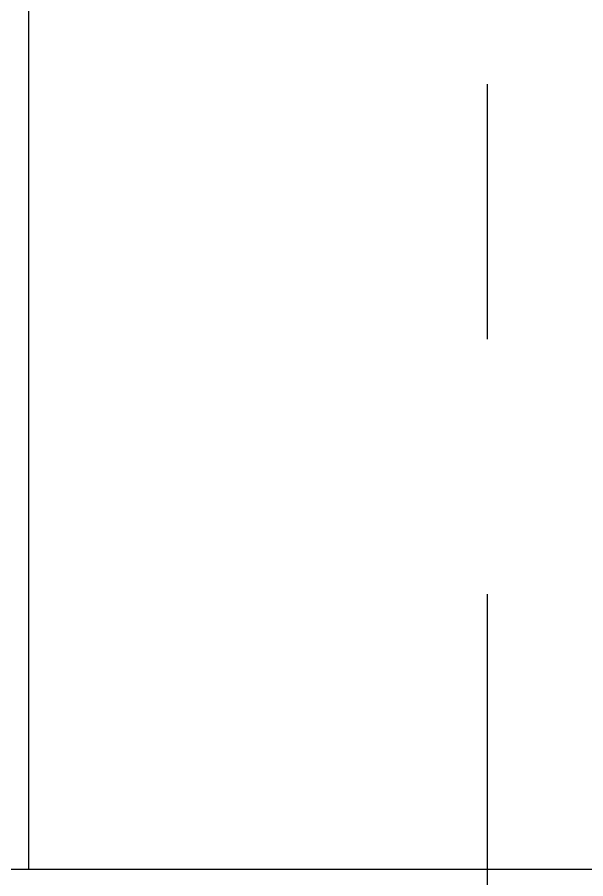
# Model space of a CAD drawing. Header units: millimetres. Extents: x 434053 to 1059003, y -2417481 to 936527.
# Drawn here: x 641609 to 642166, y -2231025 to -2230181 of the extents above; entities that cross this region are included whole.
import ezdxf

# ---------------------------------------------------------------- set-up
doc = ezdxf.new("R2010")
doc.units = ezdxf.units.MM
doc.header["$LTSCALE"] = 1000
doc.header["$MEASUREMENT"] = 0
doc.linetypes.add('CENTER', pattern=[2, 1.25, -0.25, 0.25, -0.25])
doc.linetypes.add('HIDDENX2', pattern=[19.05, 12.7, -6.35])
for name, color, linetype in [('GRID', 8, 'CENTER'), ('HZHZNEWPLOTLAYER#@$TT', 7, 'Continuous'), ('STRUCTURE', 5, 'Continuous')]:
    doc.layers.add(name, color=color, linetype=linetype)
doc.layers.add('S-COLS-PROJ', color=150, linetype='Continuous', lineweight=25)

# ---------------------------------------------------------------- blocks, each defined once
blk = doc.blocks.new('20221206.181041')
at = {"layer": 'STRUCTURE', "linetype": 'HIDDENX2', "elevation": 0}
blk.add_lwpolyline([(3252.7, 1566.13), (395, 1566.13), (395, 1546.13), (3252.7, 1546.13)], dxfattribs=at)
blk = doc.blocks.new('A$C6AE5520D')
at = {"layer": 'GRID'}
for p, q in [((16177.24, 2385.15), (16177.24, 32918.39)), ((18270.87, 25365.14), (258.38, 25365.14))]:
    blk.add_line(p, q, dxfattribs=at)
at = {"layer": 'S-COLS-PROJ'}
blk.add_line((15727.24, 28115.14), (15727.24, 25365.14), dxfattribs=at)
blk.add_blockref('20221206.181041', (15027.24, 23799.01))

msp = doc.modelspace()

# ---------------------------------------------------------------- block references
at = {"layer": 'HZHZNEWPLOTLAYER#@$TT'}
msp.add_blockref('A$C6AE5520D', (625892.32, -2256381.35), dxfattribs=at)

doc.saveas('drawing.dxf')
